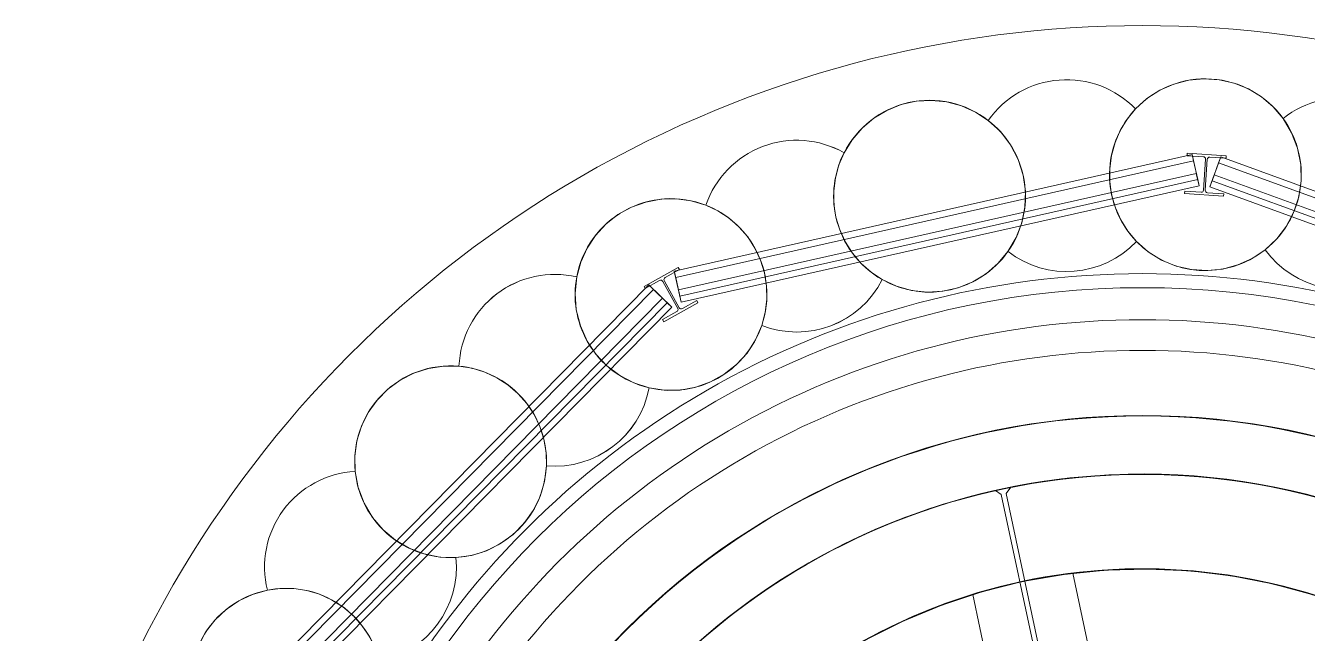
# Model space of a CAD drawing. Header units: metres. Extents: x 1753726 to 1755216, y 5920592 to 5921703.
# Drawn here: x 1753739.87 to 1753744.88, y 5920704.08 to 5920706.45 of the extents above; entities that cross this region are included whole.
import ezdxf

# ---------------------------------------------------------------- set-up
doc = ezdxf.new("R2010")
doc.units = ezdxf.units.M
for name, color, linetype, lineweight in [('A-FLOR-____-OTLN', 9, 'Continuous', 9), ('A-WALL-____-OTLN', 2, 'Continuous', 9), ('S-BEAM-____-OTLN', 7, 'Continuous', 9), ('S-FNDN-____-OTLN', 7, 'Continuous', 9)]:
    doc.layers.add(name, color=color, linetype=linetype, lineweight=lineweight)

# ---------------------------------------------------------------- blocks, each defined once
blk = doc.blocks.new('Arup_Beam_Steel I Section_UC_AU1 - 150UC30-4477897-X-ARUP-GL-HERNE_BAY_ALIGNMENT')
at = {"layer": 'S-BEAM-____-OTLN'}
for p, q in [((1753744.4092, 5920705.9554), (1753744.4086, 5920705.946)), ((1753744.4086, 5920705.946), (1753744.4092, 5920705.9554)), ((1753744.4086, 5920705.946), (1753744.4728, 5920705.9418)), ((1753744.4728, 5920705.9418), (1753744.4086, 5920705.946)), ((1753744.5619, 5920705.9454), (1753744.4092, 5920705.9554)), ((1753744.4092, 5920705.9554), (1753744.5619, 5920705.9454)), ((1753744.4972, 5920705.9402), (1753744.5613, 5920705.936)), ((1753744.5613, 5920705.936), (1753744.4972, 5920705.9402)), ((1753744.5613, 5920705.936), (1753744.5619, 5920705.9454)), ((1753744.5619, 5920705.9454), (1753744.5613, 5920705.936)), ((1753744.4811, 5920705.9323), (1753744.4732, 5920705.8112)), ((1753744.4732, 5920705.8112), (1753744.4811, 5920705.9323)), ((1753744.4798, 5920705.8108), (1753744.4877, 5920705.9319)), ((1753744.4877, 5920705.9319), (1753744.4798, 5920705.8108)), ((1753744.3996, 5920705.8071), (1753744.399, 5920705.7977)), ((1753744.399, 5920705.7977), (1753744.3996, 5920705.8071)), ((1753744.399, 5920705.7977), (1753744.5517, 5920705.7878)), ((1753744.5517, 5920705.7878), (1753744.399, 5920705.7977)), ((1753744.4638, 5920705.8029), (1753744.3996, 5920705.8071)), ((1753744.3996, 5920705.8071), (1753744.4638, 5920705.8029)), ((1753744.5523, 5920705.7971), (1753744.4881, 5920705.8013)), ((1753744.4881, 5920705.8013), (1753744.5523, 5920705.7971)), ((1753744.5517, 5920705.7878), (1753744.5523, 5920705.7971)), ((1753744.5523, 5920705.7971), (1753744.5517, 5920705.7878))]:
    blk.add_line(p, q, dxfattribs=at)
for centre, major_axis, start_param, end_param in [((1753744.4722, 5920705.9329), (-0.00542, 0.00706), 3.993233, 5.564029), ((1753744.4722, 5920705.9329), (-0.00542, 0.00706), 3.993233, 5.564029), ((1753744.4966, 5920705.9313), (-0.00314, 0.00833), 5.858031, 7.428827), ((1753744.4966, 5920705.9313), (-0.00314, 0.00833), 5.858031, 7.428827), ((1753744.4644, 5920705.8118), (-0.00443, 0.00772), 2.555563, 4.126359), ((1753744.4644, 5920705.8118), (-0.00443, 0.00772), 2.555563, 4.126359), ((1753744.4887, 5920705.8102), (-0.00059, 0.00888), 1.439643, 3.010439), ((1753744.4887, 5920705.8102), (-0.00059, 0.00888), 1.439643, 3.010439)]:
    blk.add_ellipse(centre, major_axis=major_axis, ratio=1, start_param=start_param, end_param=end_param, dxfattribs=at)
blk = doc.blocks.new('Arup_Beam_Steel I Section_UC_AU1 - 150UC30-4477905-X-ARUP-GL-HERNE_BAY_ALIGNMENT')
at = {"layer": 'S-BEAM-____-OTLN'}
for p, q in [((1753742.4198, 5920705.509), (1753742.286, 5920705.4348)), ((1753742.286, 5920705.4348), (1753742.4198, 5920705.509)), ((1753742.3681, 5920705.4696), (1753742.4244, 5920705.5008)), ((1753742.4244, 5920705.5008), (1753742.3681, 5920705.4696)), ((1753742.4244, 5920705.5008), (1753742.4198, 5920705.509)), ((1753742.4198, 5920705.509), (1753742.4244, 5920705.5008)), ((1753742.286, 5920705.4348), (1753742.2906, 5920705.4266)), ((1753742.2906, 5920705.4266), (1753742.286, 5920705.4348)), ((1753742.2906, 5920705.4266), (1753742.3468, 5920705.4578)), ((1753742.3468, 5920705.4578), (1753742.2906, 5920705.4266)), ((1753742.3589, 5920705.4543), (1753742.4178, 5920705.3482)), ((1753742.4178, 5920705.3482), (1753742.3589, 5920705.4543)), ((1753742.4235, 5920705.3514), (1753742.3647, 5920705.4575)), ((1753742.3647, 5920705.4575), (1753742.4235, 5920705.3514)), ((1753742.4143, 5920705.3361), (1753742.3581, 5920705.3049)), ((1753742.3581, 5920705.3049), (1753742.4143, 5920705.3361)), ((1753742.3626, 5920705.2967), (1753742.4964, 5920705.3709)), ((1753742.4964, 5920705.3709), (1753742.3626, 5920705.2967)), ((1753742.4919, 5920705.3791), (1753742.4356, 5920705.3479)), ((1753742.4356, 5920705.3479), (1753742.4919, 5920705.3791)), ((1753742.4964, 5920705.3709), (1753742.4919, 5920705.3791)), ((1753742.4919, 5920705.3791), (1753742.4964, 5920705.3709)), ((1753742.3581, 5920705.3049), (1753742.3626, 5920705.2967)), ((1753742.3626, 5920705.2967), (1753742.3581, 5920705.3049))]:
    blk.add_line(p, q, dxfattribs=at)
for centre, major_axis, start_param, end_param in [((1753742.3511, 5920705.45), (-0.00881, 0.00124), 3.787435, 5.358232), ((1753742.3511, 5920705.45), (-0.00881, 0.00124), 3.787435, 5.358232), ((1753742.3725, 5920705.4619), (0.00616, 0.00643), 1.270366, 2.841162), ((1753742.3725, 5920705.4619), (0.00616, 0.00643), 1.270366, 2.841162), ((1753742.41, 5920705.3439), (-0.00865, 0.0021), 2.315337, 3.886133), ((1753742.41, 5920705.3439), (-0.00865, 0.0021), 2.315337, 3.886133), ((1753742.4313, 5920705.3557), (-0.00829, 0.00323), 0.877667, 2.448463), ((1753742.4313, 5920705.3557), (-0.00829, 0.00323), 0.877667, 2.448463)]:
    blk.add_ellipse(centre, major_axis=major_axis, ratio=1, start_param=start_param, end_param=end_param, dxfattribs=at)
blk = doc.blocks.new('308492-ARUP-STTW-MOD-0300_rvt-1-X-ARUP-GL-HERNE_BAY_ALIGNMENT')
at = {"layer": 'A-WALL-____-OTLN'}
for p, q in [((1753744.4284, 5920705.95), (1753742.4041, 5920705.4944)), ((1753742.4041, 5920705.4944), (1753744.4284, 5920705.95)), ((1753744.4284, 5920705.95), (1753744.4559, 5920705.8281)), ((1753744.4284, 5920705.95), (1753744.4339, 5920705.9256)), ((1753744.4979, 5920705.8242), (1753744.5408, 5920705.9416)), ((1753744.5322, 5920705.9182), (1753744.5408, 5920705.9416)), ((1753746.4901, 5920705.2305), (1753744.5408, 5920705.9416)), ((1753744.5408, 5920705.9416), (1753746.4901, 5920705.2305)), ((1753744.4339, 5920705.9256), (1753742.4096, 5920705.47)), ((1753744.4339, 5920705.9256), (1753744.4504, 5920705.8525)), ((1753744.5322, 5920705.9182), (1753744.5065, 5920705.8477)), ((1753746.4815, 5920705.207), (1753744.5322, 5920705.9182)), ((1753742.4205, 5920705.4213), (1753744.4449, 5920705.8769)), ((1753744.4449, 5920705.8769), (1753742.4205, 5920705.4213)), ((1753742.426, 5920705.3969), (1753744.4504, 5920705.8525)), ((1753744.4449, 5920705.8769), (1753744.4559, 5920705.8281)), ((1753744.4449, 5920705.8769), (1753744.4559, 5920705.8281)), ((1753744.4504, 5920705.8525), (1753744.4559, 5920705.8281)), ((1753744.4979, 5920705.8242), (1753744.5151, 5920705.8712)), ((1753744.5151, 5920705.8712), (1753744.4979, 5920705.8242)), ((1753744.4979, 5920705.8242), (1753744.5065, 5920705.8477)), ((1753744.5065, 5920705.8477), (1753746.4558, 5920705.1365)), ((1753744.5151, 5920705.8712), (1753746.4644, 5920705.16)), ((1753746.4644, 5920705.16), (1753744.5151, 5920705.8712)), ((1753742.4315, 5920705.3725), (1753744.4559, 5920705.8281)), ((1753744.4559, 5920705.8281), (1753742.4315, 5920705.3725)), ((1753742.4315, 5920705.3725), (1753744.4559, 5920705.8281)), ((1753744.4559, 5920705.8281), (1753742.4315, 5920705.3725)), ((1753744.4979, 5920705.8242), (1753746.4473, 5920705.113)), ((1753746.4473, 5920705.113), (1753744.4979, 5920705.8242)), ((1753744.4979, 5920705.8242), (1753746.4473, 5920705.113)), ((1753746.4473, 5920705.113), (1753744.4979, 5920705.8242)), ((1753742.4315, 5920705.3725), (1753742.4041, 5920705.4944)), ((1753742.4096, 5920705.47), (1753742.4041, 5920705.4944)), ((1753742.305, 5920705.4407), (1753740.8483, 5920703.963)), ((1753740.8483, 5920703.963), (1753742.305, 5920705.4407)), ((1753742.305, 5920705.4407), (1753742.3941, 5920705.353)), ((1753742.305, 5920705.4407), (1753742.3228, 5920705.4232)), ((1753742.4096, 5920705.47), (1753742.426, 5920705.3969)), ((1753742.3228, 5920705.4232), (1753740.8662, 5920703.9455)), ((1753740.9018, 5920703.9104), (1753742.3585, 5920705.3881)), ((1753742.3585, 5920705.3881), (1753740.9018, 5920703.9104)), ((1753742.3228, 5920705.4232), (1753742.3763, 5920705.3705)), ((1753742.3585, 5920705.3881), (1753742.3941, 5920705.353)), ((1753742.3585, 5920705.3881), (1753742.3941, 5920705.353)), ((1753742.4315, 5920705.3725), (1753742.4205, 5920705.4213)), ((1753742.4205, 5920705.4213), (1753742.4315, 5920705.3725)), ((1753742.4315, 5920705.3725), (1753742.426, 5920705.3969)), ((1753740.9196, 5920703.8928), (1753742.3763, 5920705.3705)), ((1753740.9374, 5920703.8753), (1753742.3941, 5920705.353)), ((1753742.3941, 5920705.353), (1753740.9374, 5920703.8753)), ((1753740.9374, 5920703.8753), (1753742.3941, 5920705.353)), ((1753742.3941, 5920705.353), (1753740.9374, 5920703.8753)), ((1753742.3763, 5920705.3705), (1753742.3941, 5920705.353))]:
    blk.add_line(p, q, dxfattribs=at)
at = {"layer": 'S-BEAM-____-OTLN'}
for radius in [3.405, 3.405, 3.405, 3.405, 3.105, 3.105, 3.105, 3.105]:
    blk.add_arc((1753744.234, 5920702.0796), radius, 356.2809, 176.2809, dxfattribs=at)
at = {"layer": 'S-FNDN-____-OTLN', "flags": 128}
for points in [[(1753744.2077, 5920706.1289), (1753744.2521, 5920706.169), (1753744.3024, 5920706.2016), (1753744.3572, 5920706.2257), (1753744.4152, 5920706.2408), (1753744.4748, 5920706.2465), (1753744.5346, 5920706.2426), (1753744.593, 5920706.2293), (1753744.6485, 5920706.2068), (1753744.6997, 5920706.1758), (1753744.7454, 5920706.137), (1753744.7842, 5920706.0914)], [(1753744.7842, 5920706.0914), (1753744.7454, 5920706.137), (1753744.6997, 5920706.1758), (1753744.6485, 5920706.2068), (1753744.593, 5920706.2293), (1753744.5346, 5920706.2426), (1753744.4748, 5920706.2465), (1753744.4152, 5920706.2408), (1753744.3572, 5920706.2257), (1753744.3024, 5920706.2016), (1753744.2521, 5920706.169), (1753744.2077, 5920706.1289)], [(1753743.0679, 5920705.9575), (1753743.0993, 5920706.0085), (1753743.1383, 5920706.0539), (1753743.1841, 5920706.0925), (1753743.2355, 5920706.1233), (1753743.2911, 5920706.1456), (1753743.3495, 5920706.1587), (1753743.4093, 5920706.1623), (1753743.4689, 5920706.1564), (1753743.5268, 5920706.1411), (1753743.5815, 5920706.1167), (1753743.6317, 5920706.084)], [(1753743.6317, 5920706.084), (1753743.5815, 5920706.1167), (1753743.5268, 5920706.1411), (1753743.4689, 5920706.1564), (1753743.4093, 5920706.1623), (1753743.3495, 5920706.1587), (1753743.2911, 5920706.1456), (1753743.2355, 5920706.1233), (1753743.1841, 5920706.0925), (1753743.1383, 5920706.0539), (1753743.0993, 5920706.0085), (1753743.0679, 5920705.9575)], [(1753743.6317, 5920706.084), (1753743.6793, 5920706.0401), (1753743.7186, 5920705.9886), (1753743.7485, 5920705.9312), (1753743.7681, 5920705.8695)], [(1753743.7681, 5920705.8695), (1753743.7485, 5920705.9312), (1753743.7186, 5920705.9886), (1753743.6793, 5920706.0401), (1753743.6317, 5920706.084)], [(1753744.1063, 5920705.8959), (1753744.1132, 5920705.9473), (1753744.1271, 5920705.9972), (1753744.1478, 5920706.0447), (1753744.1748, 5920706.0889), (1753744.2077, 5920706.1289)], [(1753744.2077, 5920706.1289), (1753744.1748, 5920706.0889), (1753744.1478, 5920706.0447), (1753744.1271, 5920705.9972), (1753744.1132, 5920705.9473), (1753744.1063, 5920705.8959)], [(1753744.7842, 5920706.0914), (1753744.8175, 5920706.0359), (1753744.8408, 5920705.9755), (1753744.8533, 5920705.912), (1753744.8547, 5920705.8472)], [(1753744.8547, 5920705.8472), (1753744.8533, 5920705.912), (1753744.8408, 5920705.9755), (1753744.8175, 5920706.0359), (1753744.7842, 5920706.0914)], [(1753743.0362, 5920705.7053), (1753743.0284, 5920705.7566), (1753743.0277, 5920705.8084), (1753743.0342, 5920705.8598), (1753743.0477, 5920705.9098), (1753743.0679, 5920705.9575)], [(1753743.0679, 5920705.9575), (1753743.0477, 5920705.9098), (1753743.0342, 5920705.8598), (1753743.0277, 5920705.8084), (1753743.0284, 5920705.7566), (1753743.0362, 5920705.7053)], [(1753744.2111, 5920705.6107), (1753744.1775, 5920705.6505), (1753744.1498, 5920705.6947), (1753744.1285, 5920705.7422), (1753744.114, 5920705.7922), (1753744.1065, 5920705.8438), (1753744.1063, 5920705.8959)], [(1753744.1063, 5920705.8959), (1753744.1065, 5920705.8438), (1753744.114, 5920705.7922), (1753744.1285, 5920705.7422), (1753744.1498, 5920705.6947), (1753744.1775, 5920705.6505), (1753744.2111, 5920705.6107)], [(1753743.7681, 5920705.8695), (1753743.7766, 5920705.8076), (1753743.7748, 5920705.7451), (1753743.7626, 5920705.6838), (1753743.7404, 5920705.6254), (1753743.7087, 5920705.5715)], [(1753743.7087, 5920705.5715), (1753743.7404, 5920705.6254), (1753743.7626, 5920705.6838), (1753743.7748, 5920705.7451), (1753743.7766, 5920705.8076), (1753743.7681, 5920705.8695)], [(1753744.8547, 5920705.8472), (1753744.8454, 5920705.7854), (1753744.8261, 5920705.726), (1753744.7971, 5920705.6706), (1753744.7593, 5920705.6208), (1753744.7138, 5920705.578)], [(1753744.7138, 5920705.578), (1753744.7593, 5920705.6208), (1753744.7971, 5920705.6706), (1753744.8261, 5920705.726), (1753744.8454, 5920705.7854), (1753744.8547, 5920705.8472)], [(1753742.0226, 5920705.4719), (1753742.0383, 5920705.5297), (1753742.063, 5920705.5843), (1753742.0961, 5920705.6342), (1753742.1367, 5920705.6782), (1753742.1838, 5920705.7153), (1753742.2362, 5920705.7443), (1753742.2925, 5920705.7646), (1753742.3513, 5920705.7757), (1753742.4112, 5920705.7773), (1753742.4706, 5920705.7694), (1753742.5279, 5920705.752)], [(1753742.5279, 5920705.752), (1753742.4706, 5920705.7694), (1753742.4112, 5920705.7773), (1753742.3513, 5920705.7757), (1753742.2925, 5920705.7646), (1753742.2362, 5920705.7443), (1753742.1838, 5920705.7153), (1753742.1367, 5920705.6782), (1753742.0961, 5920705.6342), (1753742.063, 5920705.5843), (1753742.0383, 5920705.5297), (1753742.0226, 5920705.4719)], [(1753742.5279, 5920705.752), (1753742.5747, 5920705.7299), (1753742.6181, 5920705.7015), (1753742.657, 5920705.6674), (1753742.691, 5920705.6282), (1753742.7192, 5920705.5847)], [(1753742.7192, 5920705.5847), (1753742.691, 5920705.6282), (1753742.657, 5920705.6674), (1753742.6181, 5920705.7015), (1753742.5747, 5920705.7299), (1753742.5279, 5920705.752)], [(1753743.2172, 5920705.4612), (1753743.1737, 5920705.49), (1753743.1347, 5920705.5245), (1753743.1009, 5920705.5641), (1753743.0728, 5920705.608), (1753743.0512, 5920705.6554), (1753743.0362, 5920705.7053)], [(1753743.0362, 5920705.7053), (1753743.0512, 5920705.6554), (1753743.0728, 5920705.608), (1753743.1009, 5920705.5641), (1753743.1347, 5920705.5245), (1753743.1737, 5920705.49), (1753743.2172, 5920705.4612)], [(1753742.7192, 5920705.5847), (1753742.7412, 5920705.5375), (1753742.7565, 5920705.4877), (1753742.7647, 5920705.4362), (1753742.7658, 5920705.3842), (1753742.7596, 5920705.3324), (1753742.7462, 5920705.2821)], [(1753742.7462, 5920705.2821), (1753742.7596, 5920705.3324), (1753742.7658, 5920705.3842), (1753742.7647, 5920705.4362), (1753742.7565, 5920705.4877), (1753742.7412, 5920705.5375), (1753742.7192, 5920705.5847)], [(1753744.7138, 5920705.578), (1753744.6629, 5920705.5439), (1753744.607, 5920705.5186), (1753744.5478, 5920705.5027), (1753744.4868, 5920705.4966), (1753744.4256, 5920705.5006), (1753744.3659, 5920705.5145), (1753744.3093, 5920705.5379), (1753744.2572, 5920705.5703), (1753744.2111, 5920705.6107)], [(1753744.2111, 5920705.6107), (1753744.2572, 5920705.5703), (1753744.3093, 5920705.5379), (1753744.3659, 5920705.5145), (1753744.4256, 5920705.5006), (1753744.4868, 5920705.4966), (1753744.5478, 5920705.5027), (1753744.607, 5920705.5186), (1753744.6629, 5920705.5439), (1753744.7138, 5920705.578)], [(1753743.7087, 5920705.5715), (1753743.6695, 5920705.5244), (1753743.623, 5920705.4844), (1753743.5707, 5920705.4524), (1753743.5139, 5920705.4294), (1753743.454, 5920705.416), (1753743.3928, 5920705.4125), (1753743.3319, 5920705.419), (1753743.2728, 5920705.4354), (1753743.2172, 5920705.4612)], [(1753743.2172, 5920705.4612), (1753743.2728, 5920705.4354), (1753743.3319, 5920705.419), (1753743.3928, 5920705.4125), (1753743.454, 5920705.416), (1753743.5139, 5920705.4294), (1753743.5707, 5920705.4524), (1753743.623, 5920705.4844), (1753743.6695, 5920705.5244), (1753743.7087, 5920705.5715)], [(1753742.0633, 5920705.221), (1753742.0369, 5920705.2801), (1753742.021, 5920705.3429), (1753742.0163, 5920705.4075), (1753742.0226, 5920705.4719)], [(1753742.0226, 5920705.4719), (1753742.0163, 5920705.4075), (1753742.021, 5920705.3429), (1753742.0369, 5920705.2801), (1753742.0633, 5920705.221)], [(1753742.7462, 5920705.2821), (1753742.7218, 5920705.2258), (1753742.6886, 5920705.1743), (1753742.6473, 5920705.1289), (1753742.5993, 5920705.0909), (1753742.5457, 5920705.0611), (1753742.4879, 5920705.0405), (1753742.4276, 5920705.0296), (1753742.3663, 5920705.0287), (1753742.3057, 5920705.0378)], [(1753742.3057, 5920705.0378), (1753742.3663, 5920705.0287), (1753742.4276, 5920705.0296), (1753742.4879, 5920705.0405), (1753742.5457, 5920705.0611), (1753742.5993, 5920705.0909), (1753742.6473, 5920705.1289), (1753742.6886, 5920705.1743), (1753742.7218, 5920705.2258), (1753742.7462, 5920705.2821)], [(1753742.3057, 5920705.0378), (1753742.2462, 5920705.057), (1753742.1908, 5920705.0859), (1753742.1409, 5920705.1236), (1753742.098, 5920705.1691), (1753742.0633, 5920705.221)], [(1753742.0633, 5920705.221), (1753742.098, 5920705.1691), (1753742.1409, 5920705.1236), (1753742.1908, 5920705.0859), (1753742.2462, 5920705.057), (1753742.3057, 5920705.0378)], [(1753741.1565, 5920704.7115), (1753741.1553, 5920704.7714), (1753741.1636, 5920704.8307), (1753741.1812, 5920704.8879), (1753741.2078, 5920704.9416), (1753741.2425, 5920704.9904), (1753741.2846, 5920705.033), (1753741.3329, 5920705.0684), (1753741.3863, 5920705.0956), (1753741.4433, 5920705.114), (1753741.5025, 5920705.1231), (1753741.5624, 5920705.1226)], [(1753741.5624, 5920705.1226), (1753741.5025, 5920705.1231), (1753741.4433, 5920705.114), (1753741.3863, 5920705.0956), (1753741.3329, 5920705.0684), (1753741.2846, 5920705.033), (1753741.2425, 5920704.9904), (1753741.2078, 5920704.9416), (1753741.1812, 5920704.8879), (1753741.1636, 5920704.8307), (1753741.1553, 5920704.7714), (1753741.1565, 5920704.7115)], [(1753741.5624, 5920705.1226), (1753741.6135, 5920705.1146), (1753741.6631, 5920705.0995), (1753741.7101, 5920705.0778), (1753741.7537, 5920705.0497), (1753741.793, 5920705.016)], [(1753741.793, 5920705.016), (1753741.7537, 5920705.0497), (1753741.7101, 5920705.0778), (1753741.6631, 5920705.0995), (1753741.6135, 5920705.1146), (1753741.5624, 5920705.1226)], [(1753741.793, 5920705.016), (1753741.8275, 5920704.9768), (1753741.8562, 5920704.9334), (1753741.8786, 5920704.8863), (1753741.8942, 5920704.8367), (1753741.9028, 5920704.7853), (1753741.9043, 5920704.7332)], [(1753741.9043, 5920704.7332), (1753741.9028, 5920704.7853), (1753741.8942, 5920704.8367), (1753741.8786, 5920704.8863), (1753741.8562, 5920704.9334), (1753741.8275, 5920704.9768), (1753741.793, 5920705.016)], [(1753741.9043, 5920704.7332), (1753741.8967, 5920704.6724), (1753741.8793, 5920704.6136), (1753741.8525, 5920704.5584), (1753741.8171, 5920704.5083), (1753741.774, 5920704.4647), (1753741.7244, 5920704.4287), (1753741.6696, 5920704.4012), (1753741.6111, 5920704.383), (1753741.5503, 5920704.3747)], [(1753741.5503, 5920704.3747), (1753741.6111, 5920704.383), (1753741.6696, 5920704.4012), (1753741.7244, 5920704.4287), (1753741.774, 5920704.4647), (1753741.8171, 5920704.5083), (1753741.8525, 5920704.5584), (1753741.8793, 5920704.6136), (1753741.8967, 5920704.6724), (1753741.9043, 5920704.7332)], [(1753741.2662, 5920704.4822), (1753741.2242, 5920704.5315), (1753741.1913, 5920704.5873), (1753741.1685, 5920704.6479), (1753741.1565, 5920704.7115)], [(1753741.1565, 5920704.7115), (1753741.1685, 5920704.6479), (1753741.1913, 5920704.5873), (1753741.2242, 5920704.5315), (1753741.2662, 5920704.4822)], [(1753741.5503, 5920704.3747), (1753741.4879, 5920704.3764), (1753741.4266, 5920704.3885), (1753741.3681, 5920704.4106), (1753741.3141, 5920704.4421), (1753741.2662, 5920704.4822)], [(1753741.2662, 5920704.4822), (1753741.3141, 5920704.4421), (1753741.3681, 5920704.4106), (1753741.4266, 5920704.3885), (1753741.4879, 5920704.3764), (1753741.5503, 5920704.3747)], [(1753740.5396, 5920703.7378), (1753740.5216, 5920703.7949), (1753740.5129, 5920703.8542), (1753740.5137, 5920703.9141), (1753740.524, 5920703.9731), (1753740.5436, 5920704.0297), (1753740.572, 5920704.0824), (1753740.6084, 5920704.13), (1753740.6519, 5920704.1712), (1753740.7014, 5920704.2049), (1753740.7557, 5920704.2303), (1753740.8133, 5920704.2467)], [(1753740.8133, 5920704.2467), (1753740.7557, 5920704.2303), (1753740.7014, 5920704.2049), (1753740.6519, 5920704.1712), (1753740.6084, 5920704.13), (1753740.572, 5920704.0824), (1753740.5436, 5920704.0297), (1753740.524, 5920703.9731), (1753740.5137, 5920703.9141), (1753740.5129, 5920703.8542), (1753740.5216, 5920703.7949), (1753740.5396, 5920703.7378)], [(1753740.8133, 5920704.2467), (1753740.8646, 5920704.2534), (1753740.9164, 5920704.2529), (1753740.9677, 5920704.2453), (1753741.0174, 5920704.2307), (1753741.0646, 5920704.2093)], [(1753741.0646, 5920704.2093), (1753741.0174, 5920704.2307), (1753740.9677, 5920704.2453), (1753740.9164, 5920704.2529), (1753740.8646, 5920704.2534), (1753740.8133, 5920704.2467)], [(1753741.0646, 5920704.2093), (1753741.1087, 5920704.1815), (1753741.1485, 5920704.1479), (1753741.1832, 5920704.109), (1753741.2122, 5920704.0658), (1753741.235, 5920704.0189), (1753741.251, 5920703.9694)], [(1753741.251, 5920703.9694), (1753741.235, 5920704.0189), (1753741.2122, 5920704.0658), (1753741.1832, 5920704.109), (1753741.1485, 5920704.1479), (1753741.1087, 5920704.1815), (1753741.0646, 5920704.2093)]]:
    blk.add_lwpolyline(points, dxfattribs=at)
at = {"layer": 'S-FNDN-____-OTLN'}
for centre, radius, start, end in [((1753744.234, 5920702.0796), 4.375, 356.2809, 176.2809), ((1753744.234, 5920702.0796), 4.375, 356.2809, 176.2809), ((1753743.9383, 5920705.868), 0.375, 44.077, 144.8483), ((1753743.9383, 5920705.868), 0.375, 44.077, 144.8483), ((1753743.9383, 5920705.868), 0.375, 44.077, 144.8483), ((1753743.9383, 5920705.868), 0.375, 44.077, 144.8483), ((1753744.4805, 5920705.8716), 0.375, 35.8952, 136.6665), ((1753744.4805, 5920705.8716), 0.375, 35.8952, 136.6665), ((1753745.0176, 5920705.7979), 0.375, 27.7134, 128.4847), ((1753745.0176, 5920705.7979), 0.375, 27.7134, 128.4847), ((1753745.0176, 5920705.7979), 0.375, 27.7134, 128.4847), ((1753745.0176, 5920705.7979), 0.375, 27.7134, 128.4847), ((1753743.4021, 5920705.7874), 0.375, 12.6445, 52.2588), ((1753744.4805, 5920705.8716), 0.375, 136.6665, 176.2809), ((1753744.4805, 5920705.8716), 0.375, 356.2809, 35.8952), ((1753742.8829, 5920705.6313), 0.375, 60.4407, 161.212), ((1753742.8829, 5920705.6313), 0.375, 60.4407, 161.212), ((1753744.4805, 5920705.8716), 0.375, 176.2809, 224.077), ((1753744.4805, 5920705.8716), 0.375, 176.2809, 224.077), ((1753744.4805, 5920705.8716), 0.375, 308.4847, 356.2809), ((1753744.4805, 5920705.8716), 0.375, 308.4847, 356.2809), ((1753742.3912, 5920705.4029), 0.375, 29.0081, 68.6225), ((1753743.9383, 5920705.868), 0.375, 232.2588, 316.6665), ((1753743.9383, 5920705.868), 0.375, 232.2588, 316.6665), ((1753743.9383, 5920705.868), 0.375, 232.2588, 316.6665), ((1753743.9383, 5920705.868), 0.375, 232.2588, 316.6665), ((1753744.4805, 5920705.8716), 0.375, 224.077, 308.4847), ((1753744.4805, 5920705.8716), 0.375, 224.077, 308.4847), ((1753743.4021, 5920705.7874), 0.375, 240.4407, 324.8483), ((1753745.0176, 5920705.7979), 0.375, 215.8952, 300.3029), ((1753745.0176, 5920705.7979), 0.375, 215.8952, 300.3029), ((1753745.0176, 5920705.7979), 0.375, 215.8952, 300.3029), ((1753745.0176, 5920705.7979), 0.375, 215.8952, 300.3029), ((1753741.937, 5920705.1068), 0.375, 76.8043, 177.5756), ((1753741.937, 5920705.1068), 0.375, 76.8043, 177.5756), ((1753742.8829, 5920705.6313), 0.375, 248.6225, 333.0301), ((1753744.234, 5920702.0796), 3.225, 356.2809, 176.2809), ((1753744.234, 5920702.0796), 3.225, 356.2809, 176.2809), ((1753741.5296, 5920704.7491), 0.375, 84.9861, 185.7574), ((1753741.5296, 5920704.7491), 0.375, 84.9861, 185.7574), ((1753741.5296, 5920704.7491), 0.375, 45.3718, 84.9861), ((1753741.5296, 5920704.7491), 0.375, 45.3718, 84.9861), ((1753741.937, 5920705.1068), 0.375, 264.9861, 349.3938), ((1753741.937, 5920705.1068), 0.375, 264.9861, 349.3938), ((1753741.5296, 5920704.7491), 0.375, 357.5756, 45.3718), ((1753741.5296, 5920704.7491), 0.375, 357.5756, 45.3718), ((1753741.5296, 5920704.7491), 0.375, 273.1679, 357.5756), ((1753741.1772, 5920704.337), 0.375, 93.1679, 193.9392), ((1753741.1772, 5920704.337), 0.375, 93.1679, 193.9392), ((1753741.5296, 5920704.7491), 0.375, 185.7574, 225.3718), ((1753741.5296, 5920704.7491), 0.375, 225.3718, 273.1679), ((1753741.5296, 5920704.7491), 0.375, 225.3718, 273.1679), ((1753741.1772, 5920704.337), 0.375, 281.3498, 5.7574), ((1753741.1772, 5920704.337), 0.375, 281.3498, 5.7574), ((1753740.887, 5920703.879), 0.375, 101.3498, 202.1211), ((1753740.887, 5920703.879), 0.375, 61.7354, 101.3498), ((1753740.887, 5920703.879), 0.375, 13.9392, 61.7354), ((1753740.887, 5920703.879), 0.375, 13.9392, 61.7354)]:
    blk.add_arc(centre, radius, start, end, dxfattribs=at)
for centre, major_axis, start_param, end_param in [((1753743.4021, 5920705.7874), (-0.169, 0.3348), 5.15701, 6.915801), ((1753743.4021, 5920705.7874), (-0.0834, 0.3656), 5.400257, 7.159048), ((1753743.4021, 5920705.7874), (0.1045, 0.3602), 5.215432, 5.906833), ((1753744.4805, 5920705.8716), (0.0122, 0.3748), 0.84694, 1.538341), ((1753744.4805, 5920705.8716), (0.0122, 0.3748), 4.679933, 5.371334), ((1753742.8829, 5920705.6313), (0.3729, 0.0398), 0.948635, 2.707426), ((1753742.8829, 5920705.6313), (0.3729, 0.0398), 0.948635, 2.707426), ((1753743.4021, 5920705.7874), (-0.2642, 0.2661), 0.318218, 1.009619), ((1753743.4021, 5920705.7874), (-0.1393, 0.3482), 0.71953, 1.410931), ((1753743.4021, 5920705.7874), (0.3009, 0.2238), 5.030156, 5.864356), ((1753743.4021, 5920705.7874), (0.3285, 0.1808), 5.16663, 6.00083), ((1753742.3912, 5920705.4029), (-0.0852, 0.3652), 5.680883, 7.439674), ((1753742.3912, 5920705.4029), (-0.1126, 0.3577), 5.605234, 7.364025), ((1753742.3912, 5920705.4029), (0.1214, 0.3548), 5.548485, 6.239886), ((1753743.4021, 5920705.7874), (-0.3447, 0.1477), 0.625532, 1.459733), ((1753743.4021, 5920705.7874), (0.375, 0), 3.362281, 4.196481), ((1753742.3912, 5920705.4029), (0.1751, 0.3316), 4.870183, 5.704384), ((1753742.3912, 5920705.4029), (0.2889, 0.239), 5.264099, 6.0983), ((1753743.4021, 5920705.7874), (0.375, 0), 4.196481, 5.669673), ((1753741.937, 5920705.1068), (-0.1378, 0.3488), 5.676634, 7.435425), ((1753741.937, 5920705.1068), (-0.1378, 0.3488), 5.676634, 7.435425), ((1753742.3912, 5920705.4029), (-0.3554, 0.1195), 0.139267, 0.830668), ((1753742.3912, 5920705.4029), (-0.1376, 0.3489), 1.01005, 1.701451), ((1753742.8829, 5920705.6313), (-0.0402, 0.3728), 2.661037, 4.134229), ((1753742.8829, 5920705.6313), (0, 0.375), 2.768485, 4.241676), ((1753742.8829, 5920705.6313), (-0.0402, 0.3728), 2.661037, 4.134229), ((1753742.3912, 5920705.4029), (0.3741, 0.0254), 4.414213, 5.887405), ((1753742.3912, 5920705.4029), (0.3454, 0.146), 4.082046, 5.555238), ((1753742.3912, 5920705.4029), (0.375, 0), 3.64788, 4.482081), ((1753742.3912, 5920705.4029), (-0.3277, 0.1824), 1.014141, 1.848341), ((1753741.937, 5920705.1068), (-0.3734, 0.0347), 1.575844, 3.049036), ((1753741.937, 5920705.1068), (-0.3734, 0.0347), 1.575844, 3.049036), ((1753741.5296, 5920704.7491), (0.076, 0.3672), 3.401062, 4.874254), ((1753741.1772, 5920704.337), (-0.2059, 0.3134), 5.757256, 7.516047), ((1753741.1772, 5920704.337), (-0.2059, 0.3134), 5.757256, 7.516047), ((1753741.5296, 5920704.7491), (0.3745, 0.0188), 3.191836, 3.883236), ((1753741.1772, 5920704.337), (0.3306, 0.1771), 4.418735, 5.891927), ((1753741.1772, 5920704.337), (0.3306, 0.1771), 4.418735, 5.891927), ((1753740.887, 5920703.879), (0.3497, 0.1353), 1.399632, 3.158423), ((1753740.887, 5920703.879), (-0.3524, 0.1282), 4.568061, 5.259462)]:
    blk.add_ellipse(centre, major_axis=major_axis, ratio=1, start_param=start_param, end_param=end_param, dxfattribs=at)
at = {"layer": 'S-BEAM-____-OTLN'}
for name in ['Arup_Beam_Steel I Section_UC_AU1 - 150UC30-4477897-X-ARUP-GL-HERNE_BAY_ALIGNMENT', 'Arup_Beam_Steel I Section_UC_AU1 - 150UC30-4477905-X-ARUP-GL-HERNE_BAY_ALIGNMENT']:
    blk.add_blockref(name, (0, 0), dxfattribs=at)
blk = doc.blocks.new('Bell Out - Insitu3 - Bell Out - Insitu-4292030-X-ARUP-GL-HERNE_BAY_ALIGNMENT')
at = {"layer": 'A-WALL-____-OTLN'}
for radius in [2.85, 2.85, 2.25, 2.25]:
    blk.add_arc((-690.4511, -414.4308), radius, 0, 180, dxfattribs=at)
blk = doc.blocks.new('Bell Out - Insitu6 - Bell Out - Insitu-4486780-X-ARUP-GL-HERNE_BAY_ALIGNMENT')
at = {"layer": 'A-WALL-____-OTLN'}
for radius in [2.8486, 2.62, 2.25, 2.25]:
    blk.add_arc((-690.4508, -414.431), radius, 40.8, 220.8, dxfattribs=at)
blk = doc.blocks.new('MH12 BECHING - MH12 BECHING-4555617-X-ARUP-GL-HERNE_BAY_ALIGNMENT')
at = {"layer": 'A-FLOR-____-OTLN'}
for start, end in [(0, 180), (64.5097, 180), (0, 42.6167), (180, 0), (180, 222.9596), (244.3422, 0)]:
    blk.add_arc((-690.4508, -414.431), 2.25, start, end, dxfattribs=at)
for points, knots in [([(-690.8313, -414.431), (-690.8192, -414.4163), (-690.8011, -414.3941), (-690.7772, -414.3643), (-690.7594, -414.3418), (-690.7418, -414.3192), (-690.7187, -414.2889), (-690.6788, -414.2353), (-690.6245, -414.1568), (-690.5551, -414.0501), (-690.4806, -413.9317), (-690.3998, -413.8024), (-690.3188, -413.6732), (-690.2374, -413.5444), (-690.1555, -413.4159), (-690.0868, -413.3092), (-690.0316, -413.2239), (-689.9901, -413.1601), (-689.9484, -413.0963), (-689.9066, -413.0326), (-689.8647, -412.969), (-689.8227, -412.9055), (-689.7806, -412.8421), (-689.7383, -412.7787), (-689.6959, -412.7154), (-689.6393, -412.6311), (-689.5825, -412.5469), (-689.5254, -412.4629), (-689.4968, -412.421), (-689.4825, -412.4)], [-1, -1, -1, -1, -0.976562, -0.964844, -0.953125, -0.941406, -0.929688, -0.90625, -0.859375, -0.8125, -0.75, -0.6875, -0.625, -0.5625, -0.5, -0.4375, -0.40625, -0.375, -0.34375, -0.3125, -0.28125, -0.25, -0.21875, -0.1875, -0.15625, -0.125, -0.0625, -0.03125, 0, 0, 0, 0]), ([(-689.4825, -412.4), (-689.4782, -412.4021), (-689.4689, -412.4065), (-689.4472, -412.4172), (-689.4148, -412.4335), (-689.3688, -412.458), (-689.3191, -412.486), (-689.268, -412.5167), (-689.217, -412.5491), (-689.1736, -412.5784), (-689.1389, -412.6029), (-689.1217, -412.6155), (-689.1131, -412.6218)], [0, 0, 0, 0, 0.066667, 0.133333, 0.266667, 0.4, 0.533333, 0.65, 0.766667, 0.883333, 0.941667, 1, 1, 1, 1]), ([(-689.1131, -412.6218), (-689.1034, -412.629), (-689.084, -412.6436), (-689.046, -412.6731), (-689.0003, -412.7105), (-688.9496, -412.7546), (-688.9058, -412.795), (-688.869, -412.8307), (-688.8387, -412.8612), (-688.8178, -412.883), (-688.8039, -412.898), (-688.7978, -412.9045), (-688.795, -412.9075)], [0, 0, 0, 0, 0.066667, 0.133333, 0.266667, 0.4, 0.533333, 0.65, 0.766667, 0.883333, 0.941667, 1, 1, 1, 1]), ([(-688.795, -412.9075), (-688.8407, -412.965), (-688.9322, -413.0797), (-689.0704, -413.251), (-689.2094, -413.4217), (-689.3493, -413.5917), (-689.4902, -413.7608), (-689.6084, -413.9011), (-689.6917, -413.9989), (-689.7394, -414.0547), (-689.7752, -414.0965), (-689.811, -414.1383), (-689.8589, -414.1939), (-689.9188, -414.2635), (-689.9905, -414.3472), (-690.0382, -414.403), (-690.062, -414.431)], [-1, -1, -1, -1, -0.888889, -0.777778, -0.666667, -0.555556, -0.444444, -0.333333, -0.277778, -0.25, -0.222222, -0.194444, -0.166667, -0.111111, -0.055556, 0, 0, 0, 0]), ([(-692.0974, -415.9643), (-692.0516, -415.9067), (-691.9597, -415.7917), (-691.8211, -415.6196), (-691.6818, -415.4482), (-691.5417, -415.2774), (-691.4008, -415.1072), (-691.2827, -414.966), (-691.1997, -414.8674), (-691.1522, -414.8111), (-691.1165, -414.7689), (-691.0808, -414.7268), (-691.045, -414.6847), (-691.0092, -414.6426), (-690.9616, -414.5863), (-690.9023, -414.5158), (-690.855, -414.4593), (-690.8313, -414.431)], [-1, -1, -1, -1, -0.888889, -0.777778, -0.666667, -0.555556, -0.444444, -0.333333, -0.277778, -0.25, -0.222222, -0.194444, -0.166667, -0.138889, -0.111111, -0.055556, 0, 0, 0, 0]), ([(-690.062, -414.431), (-690.0781, -414.45), (-690.1099, -414.4883), (-690.1565, -414.5459), (-690.2017, -414.6045), (-690.2454, -414.6642), (-690.2877, -414.7251), (-690.3289, -414.7868), (-690.3695, -414.8489), (-690.4096, -414.9113), (-690.4495, -414.9738), (-690.4893, -415.0364), (-690.5424, -415.1197), (-690.5955, -415.203), (-690.6487, -415.2862), (-690.6887, -415.3485), (-690.7288, -415.4107), (-690.7824, -415.4936), (-690.8766, -415.6385), (-690.985, -415.8035), (-691.0805, -415.9475), (-691.1352, -416.0296), (-691.1764, -416.0911), (-691.2176, -416.1526), (-691.2589, -416.214), (-691.3003, -416.2754), (-691.3418, -416.3367), (-691.3834, -416.3979), (-691.4112, -416.4387), (-691.425, -416.4591)], [-1, -1, -1, -1, -0.969697, -0.939394, -0.909091, -0.878788, -0.848485, -0.818182, -0.787879, -0.757576, -0.727273, -0.69697, -0.666667, -0.606061, -0.575758, -0.545455, -0.515152, -0.484848, -0.424242, -0.30303, -0.242424, -0.212121, -0.181818, -0.151515, -0.121212, -0.090909, -0.060606, -0.030303, 0, 0, 0, 0]), ([(-691.783, -416.2442), (-691.7931, -416.2368), (-691.8131, -416.2219), (-691.8523, -416.1915), (-691.8994, -416.1531), (-691.9517, -416.1077), (-692.0062, -416.0574), (-692.0484, -416.0156), (-692.0793, -415.9837), (-692.0918, -415.9703), (-692.0974, -415.9643)], [0, 0, 0, 0, 0.071429, 0.142857, 0.285714, 0.428571, 0.571429, 0.785714, 0.892857, 1, 1, 1, 1]), ([(-691.425, -416.4591), (-691.4299, -416.4568), (-691.4405, -416.4517), (-691.4646, -416.4398), (-691.4999, -416.4217), (-691.5492, -416.395), (-691.613, -416.3582), (-691.6772, -416.318), (-691.7379, -416.2768), (-691.768, -416.2552), (-691.783, -416.2442)], [0, 0, 0, 0, 0.071429, 0.142857, 0.285714, 0.428571, 0.571429, 0.785714, 0.892857, 1, 1, 1, 1])]:
    blk.add_open_spline(points, degree=3, knots=knots, dxfattribs=at)
blk = doc.blocks.new('308492-ARUP-STPW-MOD-1900_rvt-1-X-ARUP-GL-HERNE_BAY_ALIGNMENT')
at = {"layer": 'A-FLOR-____-OTLN'}
for p, q in [((1753743.6598, 5920704.637), (1753743.6818, 5920704.6215)), ((1753743.6818, 5920704.6215), (1753743.6598, 5920704.637)), ((1753743.7014, 5920704.6255), (1753743.7198, 5920704.6497)), ((1753743.7198, 5920704.6497), (1753743.7014, 5920704.6255)), ((1753743.6818, 5920704.6215), (1753744.767, 5920699.5376)), ((1753744.767, 5920699.5376), (1753743.6818, 5920704.6215)), ((1753744.7867, 5920699.541), (1753743.7014, 5920704.6255)), ((1753743.7014, 5920704.6255), (1753744.7867, 5920699.541))]:
    blk.add_line(p, q, dxfattribs=at)
for centre, radius, start, end in [((1753744.234, 5920702.0796), 3.35, 0, 180), ((1753744.234, 5920702.0796), 3.35, 0, 180), ((1753744.2344, 5920702.0808), 2.62, 282.6862, 101.3269), ((1753744.2344, 5920702.0808), 2.62, 282.6862, 101.3269), ((1753744.2344, 5920702.0808), 2.62, 102.6673, 281.397), ((1753744.2344, 5920702.0808), 2.62, 102.6673, 281.397), ((1753744.2344, 5920702.0808), 2.25, 261.3457, 123.0007), ((1753744.2344, 5920702.0808), 2.25, 261.3457, 123.0007), ((1753744.2344, 5920702.0808), 2.25, 261.3457, 123.0007), ((1753744.2344, 5920702.0808), 2.25, 261.3457, 123.0007)]:
    blk.add_arc(centre, radius, start, end, dxfattribs=at)
at = {"layer": 'A-WALL-____-OTLN'}
for p, q in [((1753744.8979, 5920699.9305), (1753743.9622, 5920704.3138)), ((1753743.9622, 5920704.3138), (1753744.8979, 5920699.9305)), ((1753744.5067, 5920699.8469), (1753743.571, 5920704.2304)), ((1753743.571, 5920704.2304), (1753744.5067, 5920699.8469))]:
    blk.add_line(p, q, dxfattribs=at)
at = {"layer": 'A-WALL-____-OTLN', "flags": 128}
for points in [[(1753743.0112, 5920703.9683), (1753743.1522, 5920704.0524), (1753743.2989, 5920704.1261), (1753743.4507, 5920704.1888), (1753743.6066, 5920704.2403), (1753743.7658, 5920704.2803), (1753743.9276, 5920704.3086), (1753744.091, 5920704.325), (1753744.2551, 5920704.3295), (1753744.4191, 5920704.3219), (1753744.5822, 5920704.3025), (1753744.7433, 5920704.2711), (1753744.9018, 5920704.2282)], [(1753744.9018, 5920704.2282), (1753744.7433, 5920704.2711), (1753744.5822, 5920704.3025), (1753744.4191, 5920704.3219), (1753744.2551, 5920704.3295), (1753744.091, 5920704.325), (1753743.9276, 5920704.3086), (1753743.7658, 5920704.2803), (1753743.6066, 5920704.2403), (1753743.4507, 5920704.1888), (1753743.2989, 5920704.1261), (1753743.1522, 5920704.0524), (1753743.0112, 5920703.9683)], [(1753743.0112, 5920703.9683), (1753743.1522, 5920704.0524), (1753743.2989, 5920704.1261), (1753743.4507, 5920704.1888), (1753743.6066, 5920704.2403), (1753743.7658, 5920704.2803), (1753743.9276, 5920704.3086), (1753744.091, 5920704.325), (1753744.2551, 5920704.3295), (1753744.4191, 5920704.3219), (1753744.5822, 5920704.3025), (1753744.7433, 5920704.2711), (1753744.9018, 5920704.2282)], [(1753744.9018, 5920704.2282), (1753744.7433, 5920704.2711), (1753744.5822, 5920704.3025), (1753744.4191, 5920704.3219), (1753744.2551, 5920704.3295), (1753744.091, 5920704.325), (1753743.9276, 5920704.3086), (1753743.7658, 5920704.2803), (1753743.6066, 5920704.2403), (1753743.4507, 5920704.1888), (1753743.2989, 5920704.1261), (1753743.1522, 5920704.0524), (1753743.0112, 5920703.9683)], [(1753743.0113, 5920703.9684), (1753743.1523, 5920704.0525), (1753743.2991, 5920704.1261), (1753743.4508, 5920704.1889), (1753743.6068, 5920704.2404), (1753743.766, 5920704.2804), (1753743.9278, 5920704.3086), (1753744.0911, 5920704.325), (1753744.2553, 5920704.3295), (1753744.4193, 5920704.3219), (1753744.5823, 5920704.3024), (1753744.7435, 5920704.2711), (1753744.902, 5920704.2281)], [(1753744.902, 5920704.2281), (1753744.7435, 5920704.2711), (1753744.5823, 5920704.3024), (1753744.4193, 5920704.3219), (1753744.2553, 5920704.3295), (1753744.0911, 5920704.325), (1753743.9278, 5920704.3086), (1753743.766, 5920704.2804), (1753743.6068, 5920704.2404), (1753743.4508, 5920704.1889), (1753743.2991, 5920704.1261), (1753743.1523, 5920704.0525), (1753743.0113, 5920703.9684)], [(1753743.0113, 5920703.9684), (1753743.1523, 5920704.0525), (1753743.2991, 5920704.1261), (1753743.4508, 5920704.1889), (1753743.6068, 5920704.2404), (1753743.766, 5920704.2804), (1753743.9278, 5920704.3086), (1753744.0911, 5920704.325), (1753744.2553, 5920704.3295), (1753744.4193, 5920704.3219), (1753744.5823, 5920704.3024), (1753744.7435, 5920704.2711), (1753744.902, 5920704.2281)], [(1753744.902, 5920704.2281), (1753744.7435, 5920704.2711), (1753744.5823, 5920704.3024), (1753744.4193, 5920704.3219), (1753744.2553, 5920704.3295), (1753744.0911, 5920704.325), (1753743.9278, 5920704.3086), (1753743.766, 5920704.2804), (1753743.6068, 5920704.2404), (1753743.4508, 5920704.1889), (1753743.2991, 5920704.1261), (1753743.1523, 5920704.0525), (1753743.0113, 5920703.9684)], [(1753743.9622, 5920704.3138), (1753744.1191, 5920704.3273), (1753744.2765, 5920704.3298), (1753744.4337, 5920704.3214), (1753744.5899, 5920704.3019), (1753744.7443, 5920704.2716), (1753744.8963, 5920704.2305), (1753745.045, 5920704.1789), (1753745.1898, 5920704.1171), (1753745.3299, 5920704.0452), (1753745.4646, 5920703.9638), (1753745.5933, 5920703.8731), (1753745.7153, 5920703.7737), (1753745.8301, 5920703.6659), (1753745.9371, 5920703.5504)], [(1753745.9371, 5920703.5504), (1753745.8301, 5920703.6659), (1753745.7153, 5920703.7737), (1753745.5933, 5920703.8731), (1753745.4646, 5920703.9638), (1753745.3299, 5920704.0452), (1753745.1898, 5920704.1171), (1753745.045, 5920704.1789), (1753744.8963, 5920704.2305), (1753744.7443, 5920704.2716), (1753744.5899, 5920704.3019), (1753744.4337, 5920704.3214), (1753744.2765, 5920704.3298), (1753744.1191, 5920704.3273), (1753743.9622, 5920704.3138)], [(1753743.1169, 5920704.0334), (1753743.2633, 5920704.1102), (1753743.4149, 5920704.1759), (1753743.571, 5920704.2304)], [(1753743.571, 5920704.2304), (1753743.4149, 5920704.1759), (1753743.2633, 5920704.1102), (1753743.1169, 5920704.0334)]]:
    blk.add_lwpolyline(points, dxfattribs=at)
at = {"layer": 'A-WALL-____-OTLN'}
for centre, radius, start, end in [((1753744.2338, 5920702.0802), 2.62, 40.8, 220.8), ((1753744.2338, 5920702.0802), 2.62, 40.8, 220.8), ((1753744.234, 5920702.0796), 2.62, 40.8, 220.8), ((1753744.234, 5920702.0796), 2.62, 40.8, 220.8), ((1753744.234, 5920702.0796), 2.62, 255.3241, 128.8604), ((1753744.234, 5920702.0796), 2.62, 255.3241, 128.8604), ((1753744.234, 5920702.0796), 2.62, 255.3241, 128.8604), ((1753744.234, 5920702.0796), 2.62, 255.3241, 128.8604), ((1753744.234, 5920702.0796), 2.62, 255.3193, 128.8557), ((1753744.234, 5920702.0796), 2.62, 255.3193, 128.8557), ((1753744.234, 5920702.0796), 2.62, 255.3193, 128.8557), ((1753744.234, 5920702.0796), 2.62, 255.3193, 128.8557), ((1753744.2344, 5920702.0808), 2.62, 264.3943, 119.952), ((1753744.2344, 5920702.0808), 2.62, 264.3943, 119.952), ((1753744.2344, 5920702.0808), 2.62, 264.3943, 119.952), ((1753744.2344, 5920702.0808), 2.62, 264.3943, 119.952), ((1753744.2344, 5920702.0808), 2.62, 264.3943, 119.952), ((1753744.2344, 5920702.0808), 2.62, 264.3943, 119.952), ((1753744.2344, 5920702.0808), 2.62, 264.3943, 119.952), ((1753744.2344, 5920702.0808), 2.62, 264.3943, 119.952), ((1753744.2344, 5920702.0808), 2.62, 264.3943, 119.952), ((1753744.2344, 5920702.0808), 2.62, 264.3943, 119.952), ((1753744.2344, 5920702.0808), 2.62, 119.952, 264.3943), ((1753744.2344, 5920702.0808), 2.62, 119.952, 264.3943), ((1753744.2344, 5920702.0808), 2.62, 119.952, 264.3943), ((1753744.2344, 5920702.0808), 2.62, 119.952, 264.3943), ((1753744.2344, 5920702.0808), 2.62, 119.952, 264.3943), ((1753744.2344, 5920702.0808), 2.62, 119.952, 264.3943), ((1753744.2344, 5920702.0808), 2.62, 119.952, 264.3943), ((1753744.2344, 5920702.0808), 2.62, 119.952, 264.3943), ((1753744.2344, 5920702.0808), 2.62, 119.952, 264.3943), ((1753744.2344, 5920702.0808), 2.62, 119.952, 264.3943), ((1753744.234, 5920702.0796), 2.25, 40.8, 220.8), ((1753744.234, 5920702.0796), 2.25, 40.8, 220.8), ((1753744.2344, 5920702.0808), 2.25, 261.3457, 123.0007), ((1753744.2344, 5920702.0808), 2.25, 261.3457, 123.0007), ((1753744.2344, 5920702.0808), 2.25, 261.3457, 123.0007), ((1753744.2344, 5920702.0808), 2.25, 261.3457, 123.0007), ((1753744.2344, 5920702.0808), 2.25, 261.3457, 123.0007), ((1753744.2344, 5920702.0808), 2.25, 261.3457, 123.0007), ((1753744.2344, 5920702.0808), 2.25, 261.3457, 123.0007), ((1753744.2344, 5920702.0808), 2.25, 261.3457, 123.0007), ((1753744.2344, 5920702.0808), 2.25, 261.3457, 123.0007), ((1753744.2344, 5920702.0808), 2.25, 261.3457, 123.0007), ((1753744.234, 5920702.0796), 2.62, 128.8557, 255.3193), ((1753744.234, 5920702.0796), 2.62, 128.8557, 255.3193), ((1753744.234, 5920702.0796), 2.62, 128.8557, 255.3193), ((1753744.234, 5920702.0796), 2.62, 128.8557, 255.3193), ((1753744.234, 5920702.0796), 2.62, 128.8604, 255.3241), ((1753744.234, 5920702.0796), 2.62, 128.8604, 255.3241), ((1753744.234, 5920702.0796), 2.62, 128.8604, 255.3241), ((1753744.234, 5920702.0796), 2.62, 128.8604, 255.3241)]:
    blk.add_arc(centre, radius, start, end, dxfattribs=at)
at = {"layer": 'A-FLOR-____-OTLN'}
blk.add_blockref('MH12 BECHING - MH12 BECHING-4555617-X-ARUP-GL-HERNE_BAY_ALIGNMENT', (1754434.6848, 5921116.5106), dxfattribs=at)
at = {"layer": 'A-WALL-____-OTLN'}
for name in ['Bell Out - Insitu3 - Bell Out - Insitu-4292030-X-ARUP-GL-HERNE_BAY_ALIGNMENT', 'Bell Out - Insitu6 - Bell Out - Insitu-4486780-X-ARUP-GL-HERNE_BAY_ALIGNMENT']:
    blk.add_blockref(name, (1754434.6848, 5921116.5106), dxfattribs=at)

msp = doc.modelspace()

# ---------------------------------------------------------------- block references
for name in ['308492-ARUP-STPW-MOD-1900_rvt-1-X-ARUP-GL-HERNE_BAY_ALIGNMENT', '308492-ARUP-STTW-MOD-0300_rvt-1-X-ARUP-GL-HERNE_BAY_ALIGNMENT']:
    msp.add_blockref(name, (0, 0))

doc.saveas('drawing.dxf')
